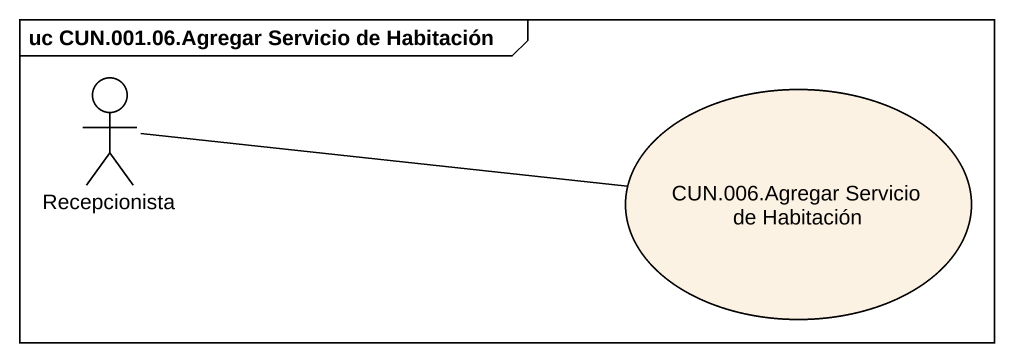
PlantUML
@startuml
mainframe uc CUN.001.06.Agregar Servicio de Habitación
actor Recepcionista
usecase "CUN.006.Agregar Servicio de Habitación" as CUN_006_Agregar_Servicio_de
Recepcionista -right- CUN_006_Agregar_Servicio_de
@enduml
